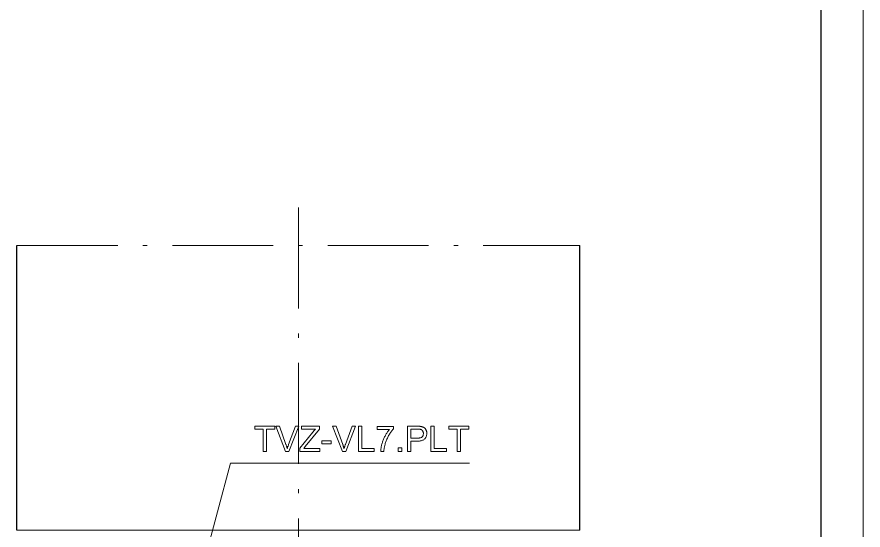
# Model space of a CAD drawing. Extents: x -99 to 297, y 0 to 420.
# Drawn here: x 196.3 to 297, y 148.5 to 209.6 of the extents above; entities that cross this region are included whole.
import ezdxf

# ---------------------------------------------------------------- set-up
doc = ezdxf.new("R2010")
doc.units = 0
doc.linetypes.add('DASHDOT', pattern=[18.5, 12, -3, 0.5, -3])

msp = doc.modelspace()

# ---------------------------------------------------------------- linework, layer by layer
at = {"color": 7, "lineweight": 13}
for p, q in [((297, 0), (297, 420)), ((259.2, 148.48), (196.3, 148.48))]:
    msp.add_line(p, q, dxfattribs=at)
at = {"color": 7, "lineweight": 30}
for p, q in [((292, 5), (292, 415)), ((196.3, 148.48), (196.3, 182.35)), ((263.3, 148.48), (263.3, 182.35))]:
    msp.add_line(p, q, dxfattribs=at)
at = {"color": 7, "linetype": 'DASHDOT', "lineweight": 13}
for p, q in [((229.8, 186.87), (229.8, 126.67)), ((196.3, 182.35), (263.3, 182.35))]:
    msp.add_line(p, q, dxfattribs=at)
at = {"color": 7, "lineweight": 13, "ltscale": 0.102525}
msp.add_line((263.3, 148.48), (259.2, 148.48), dxfattribs=at)
at = {"color": 7, "lineweight": 13}
for points in [[(225.62, 157.85), (225.62, 160.5), (224.63, 160.5), (224.63, 160.85), (227.01, 160.85), (227.01, 160.5), (226.02, 160.5), (226.02, 157.85)], [(228.28, 157.85), (227.11, 160.85), (227.54, 160.85), (228.32, 158.67), (228.34, 158.62), (228.36, 158.57), (228.38, 158.52), (228.39, 158.47), (228.41, 158.42), (228.42, 158.37), (228.44, 158.32), (228.45, 158.27), (228.47, 158.23), (228.48, 158.18), (228.49, 158.23), (228.51, 158.28), (228.52, 158.33), (228.54, 158.38), (228.55, 158.43), (228.57, 158.48), (228.59, 158.52), (228.61, 158.57), (228.62, 158.62), (228.64, 158.67), (229.45, 160.85), (229.86, 160.85), (228.68, 157.85)], [(229.97, 157.85), (229.97, 158.22), (231.51, 160.14), (231.54, 160.18), (231.58, 160.22), (231.61, 160.26), (231.64, 160.3), (231.67, 160.33), (231.7, 160.37), (231.73, 160.4), (231.76, 160.43), (231.79, 160.47), (231.82, 160.5), (230.15, 160.5), (230.15, 160.85), (232.3, 160.85), (232.3, 160.5), (230.61, 158.42), (230.43, 158.21), (232.35, 158.21), (232.35, 157.85)], [(235.03, 157.85), (233.86, 160.85), (234.29, 160.85), (235.07, 158.67), (235.09, 158.62), (235.11, 158.57), (235.13, 158.52), (235.14, 158.47), (235.16, 158.42), (235.18, 158.37), (235.19, 158.32), (235.2, 158.27), (235.22, 158.23), (235.23, 158.18), (235.24, 158.23), (235.26, 158.28), (235.27, 158.33), (235.29, 158.38), (235.31, 158.43), (235.32, 158.48), (235.34, 158.52), (235.36, 158.57), (235.37, 158.62), (235.39, 158.67), (236.2, 160.85), (236.61, 160.85), (235.43, 157.85)], [(236.95, 157.85), (236.95, 160.85), (237.34, 160.85), (237.34, 158.21), (238.82, 158.21), (238.82, 157.85)], [(239.17, 160.46), (239.17, 160.81), (241.11, 160.81), (241.11, 160.53), (241.05, 160.46), (241, 160.4), (240.94, 160.33), (240.88, 160.25), (240.83, 160.17), (240.77, 160.09), (240.71, 160), (240.66, 159.91), (240.6, 159.81), (240.54, 159.72), (240.49, 159.61), (240.44, 159.51), (240.39, 159.41), (240.34, 159.31), (240.29, 159.2), (240.25, 159.1), (240.21, 158.99), (240.18, 158.89), (240.14, 158.78), (240.11, 158.68), (240.09, 158.6), (240.07, 158.52), (240.05, 158.44), (240.03, 158.36), (240.02, 158.28), (240.01, 158.2), (239.99, 158.11), (239.98, 158.03), (239.98, 157.94), (239.97, 157.85), (239.59, 157.85), (239.59, 157.92), (239.6, 158), (239.6, 158.08), (239.61, 158.16), (239.63, 158.24), (239.64, 158.33), (239.66, 158.42), (239.68, 158.51), (239.7, 158.61), (239.73, 158.71), (239.76, 158.81), (239.79, 158.91), (239.82, 159), (239.85, 159.1), (239.89, 159.2), (239.93, 159.3), (239.97, 159.39), (240.02, 159.49), (240.06, 159.58), (240.11, 159.67), (240.16, 159.77), (240.21, 159.85), (240.26, 159.94), (240.31, 160.02), (240.37, 160.1), (240.42, 160.18), (240.47, 160.25), (240.53, 160.33), (240.58, 160.39), (240.64, 160.46)], [(242.79, 157.85), (242.79, 160.85), (243.92, 160.85), (243.98, 160.85), (244.04, 160.85), (244.09, 160.85), (244.14, 160.85), (244.19, 160.84), (244.23, 160.84), (244.27, 160.84), (244.31, 160.83), (244.35, 160.83), (244.38, 160.82), (244.42, 160.81), (244.46, 160.81), (244.5, 160.79), (244.54, 160.78), (244.58, 160.77), (244.62, 160.75), (244.65, 160.74), (244.69, 160.72), (244.72, 160.7), (244.75, 160.68), (244.78, 160.66), (244.81, 160.64), (244.83, 160.61), (244.86, 160.59), (244.88, 160.56), (244.91, 160.53), (244.93, 160.5), (244.95, 160.46), (244.97, 160.43), (244.99, 160.39), (245.01, 160.36), (245.02, 160.32), (245.04, 160.28), (245.05, 160.24), (245.06, 160.2), (245.07, 160.16), (245.07, 160.11), (245.08, 160.07), (245.08, 160.03), (245.08, 159.98), (245.08, 159.91), (245.07, 159.84), (245.06, 159.76), (245.04, 159.7), (245.02, 159.63), (244.99, 159.57), (244.96, 159.51), (244.92, 159.45), (244.88, 159.39), (244.84, 159.34), (244.78, 159.29), (244.72, 159.24), (244.65, 159.2), (244.58, 159.17), (244.49, 159.14), (244.4, 159.11), (244.3, 159.1), (244.2, 159.08), (244.08, 159.07), (243.96, 159.07), (243.19, 159.07), (243.19, 157.85)], [(243.19, 159.43), (243.96, 159.43), (244.04, 159.43), (244.11, 159.43), (244.17, 159.44), (244.23, 159.45), (244.29, 159.46), (244.34, 159.48), (244.39, 159.5), (244.44, 159.52), (244.47, 159.54), (244.51, 159.57), (244.54, 159.6), (244.57, 159.63), (244.59, 159.66), (244.61, 159.7), (244.63, 159.74), (244.64, 159.78), (244.66, 159.83), (244.66, 159.87), (244.67, 159.92), (244.67, 159.97), (244.67, 160.01), (244.67, 160.04), (244.66, 160.08), (244.66, 160.11), (244.65, 160.15), (244.64, 160.18), (244.62, 160.21), (244.61, 160.24), (244.59, 160.27), (244.58, 160.29), (244.56, 160.32), (244.54, 160.34), (244.51, 160.37), (244.49, 160.39), (244.47, 160.41), (244.44, 160.42), (244.41, 160.44), (244.38, 160.45), (244.36, 160.46), (244.32, 160.47), (244.3, 160.48), (244.28, 160.48), (244.25, 160.48), (244.22, 160.49), (244.18, 160.49), (244.14, 160.49), (244.1, 160.5), (244.06, 160.5), (244.01, 160.5), (243.95, 160.5), (243.19, 160.5)], [(245.57, 157.85), (245.57, 160.85), (245.97, 160.85), (245.97, 158.21), (247.44, 158.21), (247.44, 157.85)], [(248.68, 157.85), (248.68, 160.5), (247.69, 160.5), (247.69, 160.85), (250.07, 160.85), (250.07, 160.5), (249.08, 160.5), (249.08, 157.85)], [(232.58, 158.75), (232.58, 159.12), (233.71, 159.12), (233.71, 158.75)], [(241.68, 157.85), (241.68, 158.27), (242.1, 158.27), (242.1, 157.85)]]:
    msp.add_lwpolyline(points, close=True, dxfattribs=at)
msp.add_lwpolyline([(217.07, 139.08), (221.72, 156.46), (250.15, 156.46)], dxfattribs=at)

doc.saveas('drawing.dxf')
